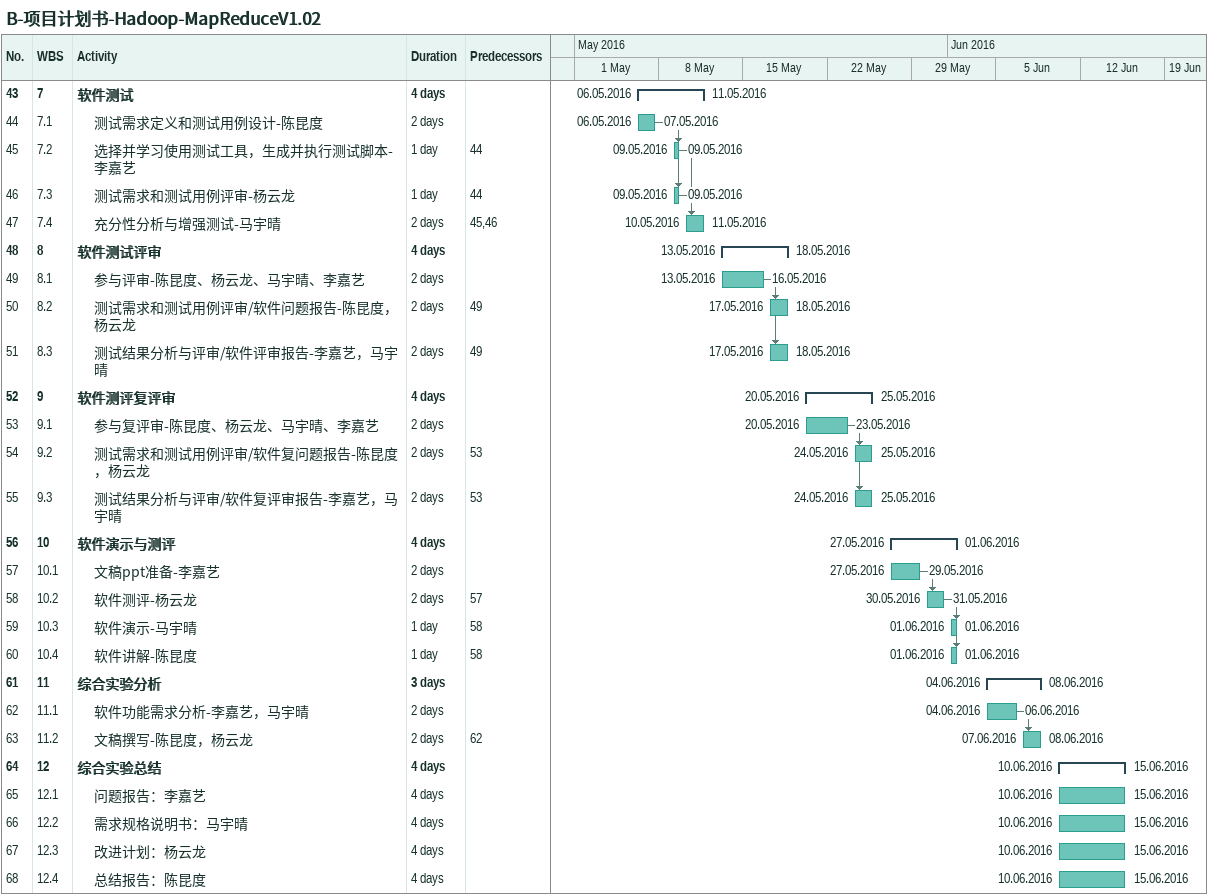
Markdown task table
B-项目计划书-Hadoop-MapReduceV1.02

| ID | WBS | Task | Duration | Start | Finish | Predecessors |
|---|---|---|---|---|---|---|
| 43 | 7 | **软件测试** | 4d | 2016-05-06 | 2016-05-11 |  |
| 44 | 7.1 | 测试需求定义和测试用例设计-陈昆度 | 2d | 2016-05-06 | 2016-05-07 |  |
| 45 | 7.2 | 选择并学习使用测试工具，生成并执行测试脚本-李嘉艺 | 1d | 2016-05-09 | 2016-05-09 | 44 |
| 46 | 7.3 | 测试需求和测试用例评审-杨云龙 | 1d | 2016-05-09 | 2016-05-09 | 44 |
| 47 | 7.4 | 充分性分析与增强测试-马宇晴 | 2d | 2016-05-10 | 2016-05-11 | 45, 46 |
| 48 | 8 | **软件测试评审** | 4d | 2016-05-13 | 2016-05-18 |  |
| 49 | 8.1 | 参与评审-陈昆度、杨云龙、马宇晴、李嘉艺 | 2d | 2016-05-13 | 2016-05-16 |  |
| 50 | 8.2 | 测试需求和测试用例评审/软件问题报告-陈昆度，杨云龙 | 2d | 2016-05-17 | 2016-05-18 | 49 |
| 51 | 8.3 | 测试结果分析与评审/软件评审报告-李嘉艺，马宇晴 | 2d | 2016-05-17 | 2016-05-18 | 49 |
| 52 | 9 | **软件测评复评审** | 4d | 2016-05-20 | 2016-05-25 |  |
| 53 | 9.1 | 参与复评审-陈昆度、杨云龙、马宇晴、李嘉艺 | 2d | 2016-05-20 | 2016-05-23 |  |
| 54 | 9.2 | 测试需求和测试用例评审/软件复问题报告-陈昆度，杨云龙 | 2d | 2016-05-24 | 2016-05-25 | 53 |
| 55 | 9.3 | 测试结果分析与评审/软件复评审报告-李嘉艺，马宇晴 | 2d | 2016-05-24 | 2016-05-25 | 53 |
| 56 | 10 | **软件演示与测评** | 4d | 2016-05-27 | 2016-06-01 |  |
| 57 | 10.1 | 文稿ppt准备-李嘉艺 | 2d | 2016-05-27 | 2016-05-29 |  |
| 58 | 10.2 | 软件测评-杨云龙 | 2d | 2016-05-30 | 2016-05-31 | 57 |
| 59 | 10.3 | 软件演示-马宇晴 | 1d | 2016-06-01 | 2016-06-01 | 58 |
| 60 | 10.4 | 软件讲解-陈昆度 | 1d | 2016-06-01 | 2016-06-01 | 58 |
| 61 | 11 | **综合实验分析** | 3d | 2016-06-04 | 2016-06-08 |  |
| 62 | 11.1 | 软件功能需求分析-李嘉艺，马宇晴 | 2d | 2016-06-04 | 2016-06-06 |  |
| 63 | 11.2 | 文稿撰写-陈昆度，杨云龙 | 2d | 2016-06-07 | 2016-06-08 | 62 |
| 64 | 12 | **综合实验总结** | 4d | 2016-06-10 | 2016-06-15 |  |
| 65 | 12.1 | 问题报告：李嘉艺 | 4d | 2016-06-10 | 2016-06-15 |  |
| 66 | 12.2 | 需求规格说明书：马宇晴 | 4d | 2016-06-10 | 2016-06-15 |  |
| 67 | 12.3 | 改进计划：杨云龙 | 4d | 2016-06-10 | 2016-06-15 |  |
| 68 | 12.4 | 总结报告：陈昆度 | 4d | 2016-06-10 | 2016-06-15 |  |
